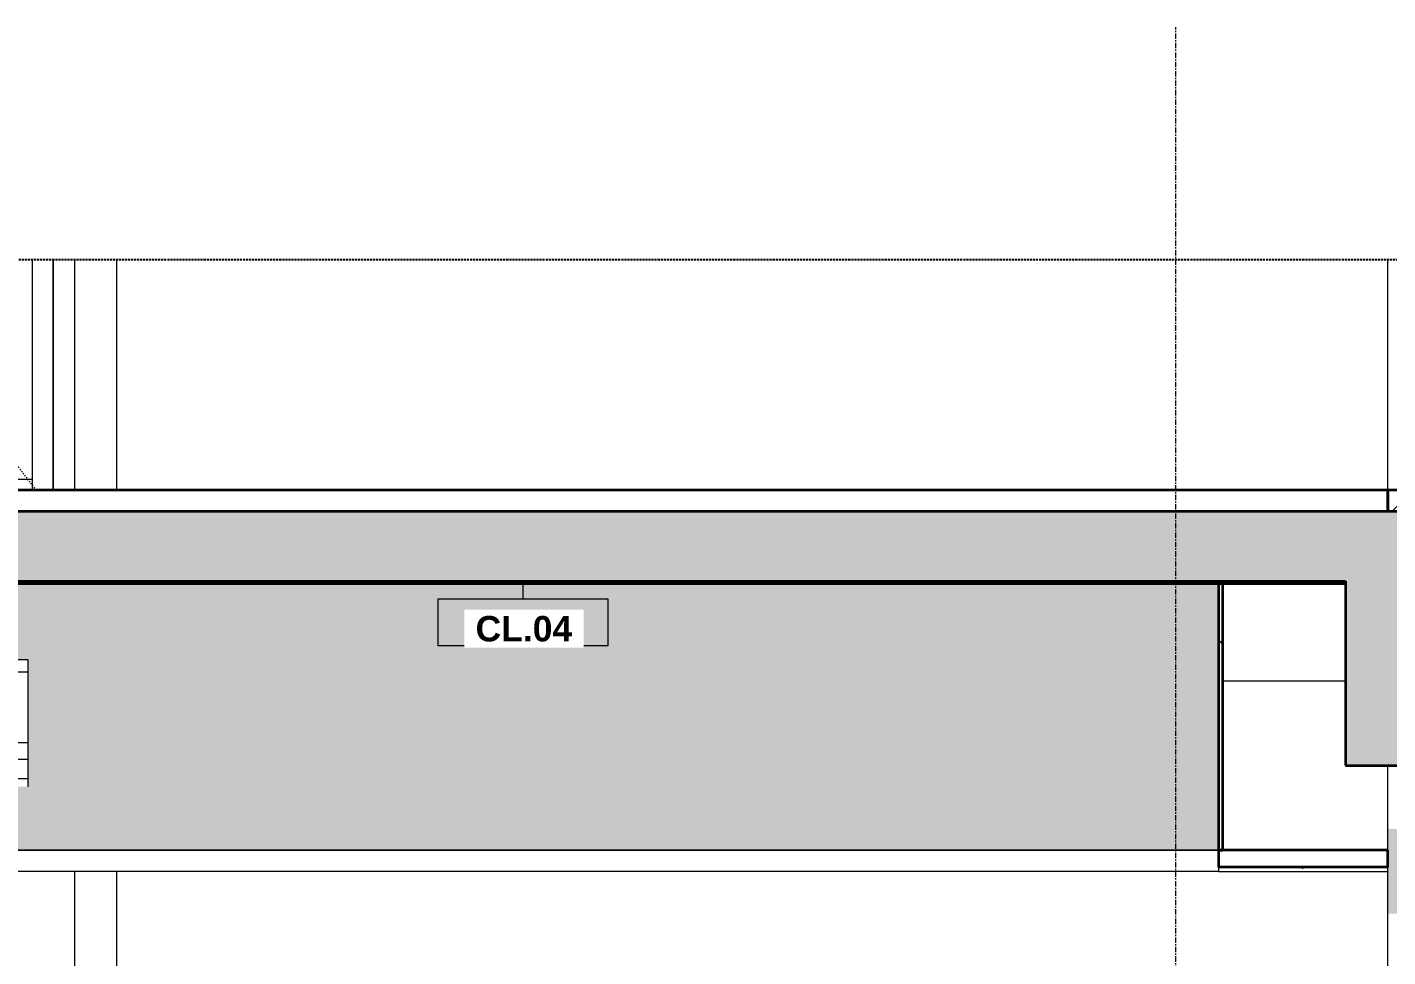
# Model space of a CAD drawing. Header units: millimetres. Extents: x 42054 to 236235, y 253 to 78637.
# Drawn here: x 64682 to 67893, y 4498 to 6693 of the extents above; entities that cross this region are included whole.
import ezdxf

# ---------------------------------------------------------------- set-up
doc = ezdxf.new("R2010")
doc.units = ezdxf.units.MM
for name, pattern in [('Centre', [31.75, 6.35, -4.7625, 15.875, -4.7625]), ('Dash', [6, 3, -3]), ('Grid Line', [22.225, 12.7, -3.175, 3.175, -3.175]), ('Hidden', [7.14375, 4.7625, -2.38125]), ('IMPORT-CENTER _2_', [40.64, 25.4, -5.08, 5.08, -5.08])]:
    doc.linetypes.add(name, pattern=pattern)
for name, color, linetype, lineweight in [('0-4', 90, 'Continuous', 5), ('A-CLNG', 13, 'Continuous', 18), ('A-CLNG-1', 250, 'Continuous', 35), ('A-CLNG-2', 7, 'Continuous', 18), ('A-CLNG-FNSH-1', 7, 'Continuous', 18), ('A-CLNG-IDEN', 151, 'Continuous', 9), ('A-CLNG-PATT-1', 7, 'Continuous', 18), ('A-CLNG-PATT-2', 31, 'Continuous', 25), ('A-DETL-GENF', 92, 'Continuous', 18), ('A-DETL-GENF-4', 92, 'Hidden', 25), ('A-DETL-GENF-5', 9, 'Continuous', 18), ('A-DETL-GENF-HDLN-1', 7, 'Dash', 18), ('A-DETL-MEDM', 33, 'Continuous', 35), ('A-DOOR', 31, 'Continuous', 18), ('A-DOOR-1', 7, 'Continuous', 18), ('A-FLOR-FNSH-1', 250, 'Continuous', 35), ('A-FLOR-LEVL-2', 51, 'Centre', 9), ('A-FLOR-PATT-1', 253, 'Continuous', 18), ('A-WALL', 113, 'Continuous', 18), ('A-WALL-2', 250, 'Continuous', 35), ('A-WALL-3', 7, 'Continuous', 18), ('A-WALL-PATT-2', 111, 'Continuous', 18), ('G-IMPT', 8, 'Continuous', 18), ('G-IMPT-5', 8, 'IMPORT-CENTER _2_', 18), ('M-EQPM', 50, 'Continuous', 18), ('M-EQPM-1', 7, 'Continuous', 18), ('M-EQPM-3', 50, 'Continuous', 25), ('S-BEAM-1', 7, 'Continuous', 18), ('S-COLS-8', 7, 'Continuous', 18), ('S-GRID-1', 1, 'Grid Line', 9)]:
    doc.layers.add(name, color=color, linetype=linetype, lineweight=lineweight)
doc.styles.add('Arial_B_3', font='arialbd.ttf', dxfattribs={"height": 60})
pattern_1 = [(50, (49739.84, 15773.77), (364.368, -31.878), [38.1, -419.1]), (355, (49739.84, 15773.77), (-70.486, 382.113), [30.48, -335.28]), (100.451, (49770.2, 15771.12), (293.885, 350.233), [32.38, -356.18]), (46.184, (49739.84, 15875.38), (542.158, -84.086), [57.15, -628.65]), (96.636, (49785, 15868.37), (474.805, 494.855), [48.57, -534.27]), (351.184, (49739.84, 15875.4), (474.81, 494.85), [45.72, -502.92]), (21, (49790.64, 15849.98), (303.2285, -204.5305), [38.1, -419.1]), (326, (49790.64, 15849.98), (123.604, 368.376), [30.48, -335.28]), (71.451, (49815.9, 15832.93), (426.834, 163.843), [32.38, -356.18]), (37.5, (49739.84, 15773.77), (6.1766, 169.1102), [3.353, -327.863, 3.353, -337.007, -336.55]), (37.5, (49739.84, 15773.77), (6.1766, 169.1102), [-671.576, 3.353, -333.197]), (7.5, (49739.84, 15773.77), (133.639, 200.3615), [3.353, -190.703, 3.353, -320.243, -128.27]), (7.5, (49739.84, 15773.77), (133.639, 200.3615), [-517.652, 3.353, -124.917]), (327.5, (49626.55, 15773.77), (271.1818, -11.4584), [3.353, -123.647, 3.353, -392.887, -525.78]), (327.5, (49626.55, 15773.77), (271.1818, -11.4584), [-523.24, 3.353, -522.427]), (317.5, (49575.75, 15773.77), (296.2585, 50.853), [3.353, -161.747, 3.353, -259.791, -373.38]), (317.5, (49575.75, 15773.77), (296.2585, 50.853), [-428.244, 3.353, -370.027]), (45, (49739.84, 15773.77), (-125.7236, 125.7236), []), (45, (49739.84, 15964.27), (-125.7236, 125.7236), [])]
pattern_2 = [(0, (49739.84, 15773.77), (406.4, 101.6), [16.764, -288.036, 16.764, -288.036, -1625.6]), (0, (49739.84, 15773.77), (406.4, 101.6), [-609.6, 16.764, -592.836, 16.764, -288.036, -711.2]), (0, (49739.84, 15773.77), (406.4, 101.6), [-1524, 16.764, -186.436, 16.764, -491.236]), (120, (49892.24, 15824.58), (-291.1882, 301.1527), [16.764, -288.036, 16.764, -1913.636]), (120, (49892.24, 15824.58), (-291.1882, 301.1527), [-321.564, -288.036, 16.764, -592.836, -1016]), (120, (49892.24, 15824.58), (-291.1882, 301.1527), [-1219.2, 16.764, -288.036, 16.764, -694.436]), (120, (49892.24, 15824.58), (-291.1882, 301.1527), [-1540.764, -186.436, 16.764, -491.236]), (240, (49943.04, 16027.77), (-115.2118, -402.7527), [16.764, -288.036, 16.764, -1913.636]), (240, (49943.04, 16027.77), (-115.2118, -402.7527), [-321.564, -288.036, 16.764, -592.836, -1016]), (240, (49943.04, 16027.77), (-115.2118, -402.7527), [-1219.2, 16.764, -288.036, 16.764, -694.436]), (240, (49943.04, 16027.77), (-115.2118, -402.7527), [-1540.764, -186.436, 16.764, -491.236])]

# ---------------------------------------------------------------- blocks, each defined once
blk = doc.blocks.new('NCV_TKTC_KET CAU_rvt-2-TKCS_CĂN HỘ LOẠI 1A - MẶT CẮT 1')
at = {"layer": 'A-FLOR-PATT-1'}
h = blk.add_hatch(dxfattribs=at)
h.set_pattern_fill('FP_3', color=256, style=0, pattern_type=2)
h.set_pattern_definition(pattern_1)
h.paths.add_polyline_path([(52522.1, 5380), (53152.6, 5380), (53152.6, 5385), (49152.9, 5385), (49152.9, 5380), (51023.1, 5380)])
h.paths.add_polyline_path([(45052.6, 5380), (48952.9, 5380), (48952.9, 5385), (45052.6, 5385)])
h = blk.add_hatch(dxfattribs=at)
h.set_pattern_fill('FP_3', color=256, style=0, pattern_type=2)
h.set_pattern_definition(pattern_1)
h.paths.add_polyline_path([(52522.1, 5380), (53152.6, 5380), (53152.6, 5385), (49152.9, 5385), (49152.9, 5380), (51023.1, 5380)])
h.paths.add_polyline_path([(45052.6, 5380), (48952.9, 5380), (48952.9, 5385), (45052.6, 5385)])
at = {"layer": 'A-FLOR-FNSH-1'}
blk.add_line((49152.9, 5380), (53152.6, 5380), dxfattribs=at)
at = {"layer": 'S-BEAM-1'}
blk.add_line((52863, 5150), (53152.6, 5150), dxfattribs=at)
blk = doc.blocks.new('DOOR_CW_01 CANH MO-PANEL KINH - DIG_01-900x2200-CỬA NHÔM KÍNH-901226-TKCS_CĂN HỘ LOẠI 1A - MẶT CẮT 1')
at = {"layer": 'A-DETL-GENF-HDLN-1'}
blk.add_line((50062.6, 5600), (49646.7, 6144.4), dxfattribs=at)
at = {"layer": 'A-DOOR-1'}
for p, q in [((49202.6, 6144.4), (49202.6, 5600)), ((49252.6, 5600), (49252.6, 6144.4)), ((49367.6, 5826), (49367.6, 6144.4)), ((49382.6, 6144.4), (49382.6, 5841)), ((49922.6, 5841), (49922.6, 6144.4)), ((49937.6, 6144.4), (49937.6, 5826)), ((50052.6, 6144.4), (50052.6, 5600)), ((50102.6, 5600), (50102.6, 6144.4)), ((49937.6, 5826), (49367.6, 5826)), ((49382.6, 5841), (49922.6, 5841)), ((49252.6, 5626), (50052.6, 5626))]:
    blk.add_line(p, q, dxfattribs=at)
blk = doc.blocks.new('NCV_TKTC_TANG 2_rvt-2-TKCS_CĂN HỘ LOẠI 1A - MẶT CẮT 1')
at = {"layer": 'A-FLOR-FNSH-1'}
for p, q in [((53252.6, 5600), (44652.6, 5600)), ((53252.6, 5550), (53252.6, 5600))]:
    blk.add_line(p, q, dxfattribs=at)
at = {"layer": 'A-WALL-3'}
for p, q in [((50102.6, 6144.4), (50102.6, 5700)), ((50152.6, 6144.4), (50152.6, 5600)), ((50102.6, 5700), (50102.6, 5600))]:
    blk.add_line(p, q, dxfattribs=at)
at = {"layer": 'S-COLS-8'}
for p, q in [((50152.6, 6144.4), (50152.6, 5600)), ((50252.6, 5600), (50252.6, 6144.4))]:
    blk.add_line(p, q, dxfattribs=at)
at = {"layer": 'A-DOOR'}
blk.add_blockref('DOOR_CW_01 CANH MO-PANEL KINH - DIG_01-900x2200-CỬA NHÔM KÍNH-901226-TKCS_CĂN HỘ LOẠI 1A - MẶT CẮT 1', (0, 0), dxfattribs=at)
blk = doc.blocks.new('CL_01-VÁCH DỰNG THẠCH CAO CĂN HỘ LOẠI 1-6A - CL_01-VÁCH DỰNG THẠCH CAO CĂN HỘ LOẠI 1-6A-815473-TKCS_CĂN HỘ LOẠI 1A - MẶT CẮT 1')
at = {"layer": 'A-CLNG-PATT-1'}
h = blk.add_hatch(dxfattribs=at)
h.set_pattern_fill('FP_4', color=256, style=0, pattern_type=2)
h.set_pattern_definition(pattern_2)
h.paths.add_polyline_path([(52853, 4750), (52863, 4750), (52863, 5380), (52853, 5380), (52853, 5032.5)])
h.paths.add_polyline_path([(45452.6, 4750), (45452.6, 5380), (45442.6, 5380), (45442.6, 4750)])
at = {"layer": 'A-CLNG-PATT-2'}
h = blk.add_hatch(dxfattribs=at)
h.set_pattern_fill('FP_5', color=256, style=0, pattern_type=2)
h.set_pattern_definition([(0, (49739.84, 15773.775), (203.2, 50.8), [16.764, -135.636, 16.764, -135.636, -812.8]), (0, (49739.84, 15773.775), (203.2, 50.8), [-304.8, 16.764, -288.036, 16.764, -135.636, -355.6]), (0, (49739.84, 15773.775), (203.2, 50.8), [-762, 16.764, -84.836, 16.764, -237.236]), (120, (49816.04, 15799.175), (-145.5941, 150.57636), [16.764, -135.636, 16.764, -135.636, -812.8]), (120, (49816.04, 15799.175), (-145.5941, 150.57636), [-304.8, 16.764, -288.036, 16.764, -135.636, -355.6]), (120, (49816.04, 15799.175), (-145.5941, 150.57636), [-762, 16.764, -84.836, 16.764, -237.236]), (240, (49841.44, 15900.775), (-57.6059, -201.37636), [16.764, -135.636, 16.764, -948.436]), (240, (49841.44, 15900.775), (-57.6059, -201.37636), [-169.164, -135.636, 16.764, -288.036, -508]), (240, (49841.44, 15900.775), (-57.6059, -201.37636), [-609.6, 16.764, -135.636, 16.764, -338.836]), (240, (49841.44, 15900.775), (-57.6059, -201.37636), [-778.764, -84.836, 16.764, -237.236])])
h.paths.add_polyline_path([(45452.6, 4750), (52853, 4750), (52852.6, 5380), (49152.9, 5380), (49152.6, 5150), (48952.9, 5150), (48952.9, 5380), (45452.6, 5380)])
h.paths.add_polyline_path([(49263, 4900), (49243, 4900), (49243, 5200), (50043, 5200), (50043, 4900), (49524.1, 4900)])
at = {"layer": 'A-CLNG-1'}
for p, q in [((52863, 5380), (52853, 5380)), ((52853, 5380), (52853, 4750)), ((52863, 4750), (52863, 5380)), ((52853, 4750), (52863, 4750))]:
    blk.add_line(p, q, dxfattribs=at)
at = {"layer": 'A-CLNG-2'}
blk.add_line((52852.6, 4750), (45452.6, 4750), dxfattribs=at)
blk = doc.blocks.new('Air_Conditioner_on_wall_20381 - Air_Conditioner_on_wall_20381-807496-TKCS_CĂN HỘ LOẠI 1A - MẶT CẮT 1')
at = {"layer": 'M-EQPM-1'}
for p, q in [((49243, 5170), (49243, 5200)), ((49243, 5200), (50043, 5200)), ((50043, 5200), (50043, 5170)), ((49243, 5004.1), (49243, 5170)), ((50043, 5170), (49243, 5170)), ((50043, 5170), (50043, 5004.1)), ((49243, 4964.8), (49243, 5004.1)), ((49243, 5004.1), (50043, 5004.1)), ((50043, 5004.1), (50043, 4964.8)), ((49243, 4919.1), (49243, 4964.8)), ((49243, 4964.8), (49263, 4964.8)), ((49263, 4964.8), (49931, 4964.8)), ((49263, 4919.1), (49263, 4964.8)), ((49931, 4964.8), (50043, 4964.8)), ((49931, 4964.8), (49931, 4919.1)), ((50043, 4964.8), (50043, 4919.1)), ((49243, 4900), (49243, 4919.1)), ((49243, 4919.1), (49263, 4919.1)), ((49931, 4919.1), (49263, 4919.1)), ((49931, 4919.1), (50043, 4919.1)), ((50043, 4919.1), (50043, 4900)), ((49313, 4900), (49343, 4900)), ((49372.9, 4900), (49343, 4900)), ((49513, 4900), (49543, 4900)), ((49572.9, 4900), (49543, 4900)), ((49713, 4900), (49743, 4900)), ((49772.9, 4900), (49743, 4900)), ((49913, 4900), (49943, 4900)), ((49972.9, 4900), (49943, 4900))]:
    blk.add_line(p, q, dxfattribs=at)
blk = doc.blocks.new('NCV_TKTC_TANG 1_rvt-2-TKCS_CĂN HỘ LOẠI 1A - MẶT CẮT 1')
at = {"layer": 'A-CLNG-PATT-1'}
h = blk.add_hatch(dxfattribs=at)
h.set_pattern_fill('FP_4', color=256, style=0, pattern_type=2)
h.set_pattern_definition(pattern_2)
h.paths.add_polyline_path([(52853, 4700), (53252.6, 4700), (53252.6, 4710), (52852.6, 4710), (52852.6, 4700)])
h.paths.add_polyline_path([(45027.1, 4700), (45452.6, 4700), (45452.6, 4710), (44652.6, 4710), (44652.6, 4700)])
at = {"layer": 'A-CLNG-1'}
for p, q in [((49152.9, 5380), (52852.6, 5380)), ((52852.6, 5380), (52852.6, 5385)), ((53252.6, 4750), (52852.6, 4750)), ((52852.6, 4750), (52852.6, 4710)), ((53252.6, 4710), (53252.6, 4750)), ((53252.6, 4710), (52852.6, 4710))]:
    blk.add_line(p, q, dxfattribs=at)
at = {"layer": 'A-CLNG-2'}
for p, q in [((45452.6, 4750), (52852.6, 4750)), ((52852.6, 4700), (45452.6, 4700))]:
    blk.add_line(p, q, dxfattribs=at)
at = {"layer": 'A-CLNG-FNSH-1'}
for p, q in [((52852.6, 4710), (52852.6, 4700)), ((52852.6, 4700), (53252.6, 4700)), ((53252.6, 4700), (53252.6, 4710))]:
    blk.add_line(p, q, dxfattribs=at)
at = {"layer": 'A-WALL-3'}
for p, q in [((53252.6, 4750), (53252.6, 4950)), ((50152.6, 4700), (50152.6, 2200)), ((53252.6, 2200), (53252.6, 4700))]:
    blk.add_line(p, q, dxfattribs=at)
at = {"layer": 'S-COLS-8'}
for p, q in [((50152.6, 4700), (50152.6, 2200)), ((50252.6, 2200), (50252.6, 4700))]:
    blk.add_line(p, q, dxfattribs=at)
at = {"layer": 'A-CLNG'}
blk.add_blockref('CL_01-VÁCH DỰNG THẠCH CAO CĂN HỘ LOẠI 1-6A - CL_01-VÁCH DỰNG THẠCH CAO CĂN HỘ LOẠI 1-6A-815473-TKCS_CĂN HỘ LOẠI 1A - MẶT CẮT 1', (0, 0), dxfattribs=at)
at = {"layer": 'M-EQPM'}
blk.add_blockref('Air_Conditioner_on_wall_20381 - Air_Conditioner_on_wall_20381-807496-TKCS_CĂN HỘ LOẠI 1A - MẶT CẮT 1', (0, 0), dxfattribs=at)
blk = doc.blocks.new('TKTC_XREF_251221_MB TANG 2-7 - TKTC_XREF_260130_MB TANG 2-5_dwg_THU NUOC - THU NUOC-444531-TKCS_MB TẦNG 1-4746810-TKCS_CĂN HỘ LOẠI 1A - MẶT CẮT 1')
at = {"layer": 'G-IMPT'}
for p, q in [((52953.5, 5600), (53103.5, 5600)), ((53103.5, 5600), (52953.5, 5600)), ((52978.5, 5600), (53078.5, 5600)), ((53078.5, 5600), (52978.5, 5600)), ((52983.5, 5600), (53073.5, 5600)), ((53073.5, 5600), (52983.5, 5600)), ((53073.5, 5600), (52983.5, 5600)), ((52983.5, 5600), (53073.5, 5600)), ((52996.4, 5600), (52996.4, 5600)), ((52996.4, 5600), (52996.4, 5600)), ((52996.4, 5600), (52996.4, 5600)), ((52996.4, 5600), (53020.5, 5600)), ((53020.5, 5600), (52996.4, 5600)), ((52996.4, 5600), (53060.6, 5600)), ((53060.6, 5600), (52996.4, 5600)), ((52996.4, 5600), (53060.6, 5600)), ((53060.6, 5600), (52996.4, 5600)), ((53008.8, 5600), (53008.8, 5600)), ((53008.8, 5600), (53008.8, 5600)), ((53008.8, 5600), (53048.3, 5600)), ((53048.3, 5600), (53008.8, 5600)), ((53008.8, 5600), (53048.3, 5600)), ((53048.3, 5600), (53008.8, 5600)), ((53018.7, 5600), (53018.7, 5600)), ((53018.7, 5600), (53018.7, 5600)), ((53018.7, 5600), (53038.3, 5600)), ((53038.3, 5600), (53018.7, 5600)), ((53018.7, 5600), (53038.3, 5600)), ((53038.3, 5600), (53018.7, 5600)), ((53060.6, 5600), (53036.5, 5600)), ((53036.5, 5600), (53060.6, 5600)), ((53038.3, 5600), (53038.3, 5600)), ((53038.3, 5600), (53038.3, 5600)), ((53048.3, 5600), (53048.3, 5600)), ((53048.3, 5600), (53048.3, 5600)), ((53060.6, 5600), (53060.6, 5600)), ((53060.6, 5600), (53060.6, 5600)), ((53060.6, 5600), (53060.6, 5600))]:
    blk.add_line(p, q, dxfattribs=at)
blk = doc.blocks.new('TKTC_XREF_251221_MB TANG 2-7 - TKTC_XREF_260130_MB TANG 2-5_dwg_$cc-V31-TKCS_CĂN HỘ LOẠI 1A - MẶT CẮT 1')
at = {"layer": 'G-IMPT-5'}
for p, q in [((44805.9, 5600), (44684.8, 5600)), ((44745, 5600), (44745.7, 5600))]:
    blk.add_line(p, q, dxfattribs=at)
at = {"layer": 'M-EQPM'}
for p, q in [((44700.3, 5600), (44700.3, 5600)), ((44745.3, 5600), (44745.1, 5600)), ((44745.1, 5600), (44745.6, 5600)), ((44745.6, 5600), (44745.3, 5600))]:
    blk.add_line(p, q, dxfattribs=at)
blk = doc.blocks.new('TKTC_XREF_251221_MB TANG 2-7 - TKTC_XREF_260130_MB TANG 2-5_dwg_CUM U_DN100-V32-TKCS_CĂN HỘ LOẠI 1A - MẶT CẮT 1')
at = {"layer": 'G-IMPT'}
for p, q in [((44681.3, 5600), (44682.1, 5600)), ((44682.1, 5600), (44681.3, 5600)), ((44681.3, 5600), (44681.3, 5600)), ((44681.4, 5600), (44682.2, 5600)), ((44682.2, 5600), (44681.4, 5600)), ((44681.4, 5600), (44681.4, 5600)), ((44683.3, 5600), (44683.3, 5600)), ((44683.4, 5600), (44683.4, 5600)), ((44684.8, 5600), (44684.8, 5600)), ((44684.9, 5600), (44684.9, 5600)), ((44686.4, 5600), (44686.4, 5600)), ((44686.5, 5600), (44686.5, 5600)), ((44687.1, 5600), (44687.1, 5600)), ((44687.1, 5600), (44687.1, 5600)), ((44687.1, 5600), (44687.1, 5600)), ((44690.9, 5600), (44687.1, 5600)), ((44690.9, 5600), (44687.1, 5600)), ((44687.2, 5600), (44687.2, 5600)), ((44687.2, 5600), (44687.3, 5600)), ((44691, 5600), (44687.2, 5600)), ((44687.3, 5600), (44687.3, 5600)), ((44691, 5600), (44687.3, 5600)), ((44692.4, 5600), (44743.7, 5600)), ((44692.6, 5600), (44743.9, 5600)), ((44743.9, 5600), (44743.7, 5600)), ((44743.9, 5600), (44743.7, 5600)), ((44743.9, 5600), (44743.8, 5600))]:
    blk.add_line(p, q, dxfattribs=at)
at = {"layer": 'G-IMPT', "flags": 128}
for points in [[(44686.4, 5600), (44682.1, 5600), (44682.1, 5600), (44686.4, 5600)], [(44686.5, 5600), (44682.2, 5600), (44682.2, 5600), (44686.5, 5600)], [(44687.1, 5600), (44690.9, 5600), (44690.9, 5600), (44687.1, 5600)], [(44687.3, 5600), (44691, 5600), (44691, 5600), (44687.2, 5600)], [(44690.9, 5600), (44690.9, 5600), (44692.4, 5600), (44692.4, 5600), (44690.9, 5600), (44690.9, 5600)], [(44691, 5600), (44691, 5600), (44692.5, 5600), (44692.6, 5600), (44691, 5600), (44691, 5600)], [(44692.4, 5600), (44743.7, 5600), (44743.8, 5600)], [(44692.6, 5600), (44743.9, 5600), (44743.9, 5600)]]:
    blk.add_lwpolyline(points, dxfattribs=at)
blk = doc.blocks.new('TKTC_XREF_251221_MB TANG 2-7 - TKTC_XREF_260130_MB TANG 2-5_dwg_$cc-V33-TKCS_CĂN HỘ LOẠI 1A - MẶT CẮT 1')
at = {"layer": 'G-IMPT-5'}
for p, q in [((53006, 5600), (52884.9, 5600)), ((52945, 5600), (52945.8, 5600))]:
    blk.add_line(p, q, dxfattribs=at)
at = {"layer": 'M-EQPM'}
for p, q in [((52900.4, 5600), (52900.4, 5600)), ((52945.4, 5600), (52945.1, 5600)), ((52945.1, 5600), (52945.7, 5600)), ((52945.7, 5600), (52945.4, 5600))]:
    blk.add_line(p, q, dxfattribs=at)
blk = doc.blocks.new('TKTC_XREF_251221_MB TANG 2-7 - TKTC_XREF_260130_MB TANG 2-5_dwg_CUM U_DN100-V34-TKCS_CĂN HỘ LOẠI 1A - MẶT CẮT 1')
at = {"layer": 'G-IMPT'}
for p, q in [((52881.4, 5600), (52882.2, 5600)), ((52882.2, 5600), (52881.4, 5600)), ((52881.4, 5600), (52882.2, 5600)), ((52882.2, 5600), (52881.4, 5600)), ((52886.5, 5600), (52882.2, 5600)), ((52882.2, 5600), (52886.5, 5600)), ((52886.5, 5600), (52882.2, 5600)), ((52882.2, 5600), (52886.5, 5600)), ((52887.3, 5600), (52887.3, 5600)), ((52887.3, 5600), (52887.3, 5600)), ((52887.3, 5600), (52891, 5600)), ((52891, 5600), (52887.3, 5600)), ((52891, 5600), (52887.3, 5600)), ((52891, 5600), (52887.3, 5600)), ((52887.3, 5600), (52891, 5600)), ((52891, 5600), (52887.3, 5600)), ((52891, 5600), (52887.3, 5600)), ((52891, 5600), (52887.3, 5600)), ((52891, 5600), (52892.6, 5600)), ((52892.6, 5600), (52891, 5600)), ((52891, 5600), (52892.6, 5600)), ((52892.6, 5600), (52891, 5600)), ((52892.6, 5600), (52943.9, 5600)), ((52892.6, 5600), (52943.9, 5600)), ((52892.6, 5600), (52943.9, 5600)), ((52892.6, 5600), (52943.9, 5600)), ((52943.9, 5600), (52990.8, 5600)), ((52990.8, 5600), (52943.9, 5600)), ((52943.9, 5600), (52943.9, 5600)), ((52943.9, 5600), (52997, 5600)), ((52997, 5600), (52943.9, 5600))]:
    blk.add_line(p, q, dxfattribs=at)
blk = doc.blocks.new('TKTC_XREF_251221_MB TANG 2-7 - TKTC_XREF_260130_MB TANG 2-5_dwg_$cc-4746798-TKCS_CĂN HỘ LOẠI 1A - MẶT CẮT 1')
at = {"layer": 'G-IMPT-5'}
for p, q in [((52753.2, 5600), (52632.1, 5600)), ((52693, 5600), (52692.2, 5600))]:
    blk.add_line(p, q, dxfattribs=at)
at = {"layer": 'M-EQPM'}
for p, q in [((52737.6, 5600), (52647.6, 5600)), ((52647.6, 5600), (52692.6, 5600)), ((52692.3, 5600), (52692.3, 5600)), ((52692.6, 5600), (52737.6, 5600))]:
    blk.add_line(p, q, dxfattribs=at)
blk = doc.blocks.new('TKTC_XREF_251221_MB TANG 2-7 - TKTC_XREF_260130_MB TANG 2-5_dwg_CUM U_DN100-V35-TKCS_CĂN HỘ LOẠI 1A - MẶT CẮT 1')
at = {"layer": 'G-IMPT'}
for p, q in [((52638.5, 5600), (52637, 5600)), ((52637, 5600), (52649.1, 5600)), ((52638.5, 5600), (52640.8, 5600)), ((52647.6, 5600), (52638.5, 5600)), ((52639.6, 5600), (52646.5, 5600)), ((52748.8, 5600), (52639.9, 5600)), ((52640.8, 5600), (52645.3, 5600)), ((52641, 5600), (52641.8, 5600)), ((52641, 5600), (52645.1, 5600)), ((52641.8, 5600), (52644.3, 5600)), ((52641.8, 5600), (52644.3, 5600)), ((52641.8, 5600), (52644.3, 5600)), ((52644.3, 5600), (52645.1, 5600)), ((52645.3, 5600), (52647.6, 5600)), ((52742.5, 5600), (52646.2, 5600)), ((52646.2, 5600), (52649.4, 5600)), ((52649.1, 5600), (52647.6, 5600)), ((52739.4, 5600), (52649.4, 5600)), ((52742.5, 5600), (52739.4, 5600)), ((52741.1, 5600), (52739.6, 5600)), ((52739.6, 5600), (52751.7, 5600)), ((52741.1, 5600), (52743.4, 5600)), ((52750.2, 5600), (52741.1, 5600)), ((52742.3, 5600), (52749.1, 5600)), ((52743.4, 5600), (52747.9, 5600)), ((52743.7, 5600), (52744.4, 5600)), ((52743.7, 5600), (52747.7, 5600)), ((52744.4, 5600), (52746.9, 5600)), ((52744.4, 5600), (52746.9, 5600)), ((52744.4, 5600), (52746.9, 5600)), ((52746.9, 5600), (52747.7, 5600)), ((52747.9, 5600), (52750.2, 5600)), ((52751.7, 5600), (52750.2, 5600))]:
    blk.add_line(p, q, dxfattribs=at)
blk = doc.blocks.new('TKTC_XREF_251221_MB TANG 2-7 - TKTC_XREF_251221_MB TANG 2-7-2039446-TKCS_CĂN HỘ LOẠI 1A - MẶT CẮT 1')
at = {"layer": 'M-EQPM'}
for p, q in [((52635, 5600), (52754.6, 5600)), ((52752.6, 5600), (52636.8, 5600)), ((52636.8, 5600), (52752.6, 5600)), ((52754.6, 5600), (52636.8, 5600)), ((52852.6, 5600), (52892.4, 5600)), ((52892.4, 5600), (52852.6, 5600)), ((52852.6, 5600), (52892.6, 5600)), ((52892.6, 5600), (52852.6, 5600)), ((52892.6, 5600), (53012.4, 5600)), ((53012.4, 5600), (52892.6, 5600)), ((52892.6, 5600), (53012.6, 5600)), ((53012.6, 5600), (52892.6, 5600))]:
    blk.add_line(p, q, dxfattribs=at)
at = {"layer": 'M-EQPM-3'}
for p, q in [((48852.6, 5600), (54452.6, 5600)), ((52927.6, 5600), (48852.6, 5600)), ((49452.6, 5600), (52927.6, 5600)), ((52927.6, 5600), (54452.6, 5600)), ((54452.6, 5600), (52927.6, 5600))]:
    blk.add_line(p, q, dxfattribs=at)
for name, p in [('TKTC_XREF_251221_MB TANG 2-7 - TKTC_XREF_260130_MB TANG 2-5_dwg_$cc-4746798-TKCS_CĂN HỘ LOẠI 1A - MẶT CẮT 1', (0, 0)), ('TKTC_XREF_251221_MB TANG 2-7 - TKTC_XREF_260130_MB TANG 2-5_dwg_CUM U_DN100-V35-TKCS_CĂN HỘ LOẠI 1A - MẶT CẮT 1', (0, 0)), ('TKTC_XREF_251221_MB TANG 2-7 - TKTC_XREF_260130_MB TANG 2-5_dwg_CUM U_DN100-V32-TKCS_CĂN HỘ LOẠI 1A - MẶT CẮT 1', (8200, 0)), ('TKTC_XREF_251221_MB TANG 2-7 - TKTC_XREF_260130_MB TANG 2-5_dwg_CUM U_DN100-V34-TKCS_CĂN HỘ LOẠI 1A - MẶT CẮT 1', (0, 0)), ('TKTC_XREF_251221_MB TANG 2-7 - TKTC_XREF_260130_MB TANG 2-5_dwg_$cc-V31-TKCS_CĂN HỘ LOẠI 1A - MẶT CẮT 1', (8200, 0)), ('TKTC_XREF_251221_MB TANG 2-7 - TKTC_XREF_260130_MB TANG 2-5_dwg_$cc-V33-TKCS_CĂN HỘ LOẠI 1A - MẶT CẮT 1', (0, 0)), ('TKTC_XREF_251221_MB TANG 2-7 - TKTC_XREF_260130_MB TANG 2-5_dwg_THU NUOC - THU NUOC-444531-TKCS_MB TẦNG 1-4746810-TKCS_CĂN HỘ LOẠI 1A - MẶT CẮT 1', (0, 0))]:
    blk.add_blockref(name, p)
blk = doc.blocks.new('BORDER VIEW - BORDER VIEW-3681073-TKCS_CĂN HỘ LOẠI 1A - MẶT CẮT 1')
at = {"layer": 'A-DETL-GENF-4'}
blk.add_line((44292.6, 6144.4), (55018, 6144.4), dxfattribs=at)
blk = doc.blocks.new('M_Ceiling Tag w Height - M_Ceiling Tag-4076437-TKCS_CĂN HỘ LOẠI 1A - MẶT CẮT 1')
at = {"layer": 'A-CLNG-IDEN'}
for p, q in [((51010.2, 5343.8), (51010.2, 5232.6)), ((51010.2, 5343.8), (51411.4, 5343.8)), ((51411.4, 5343.8), (51411.4, 5232.6)), ((51411.4, 5232.6), (51010.2, 5232.6))]:
    blk.add_line(p, q, dxfattribs=at)

msp = doc.modelspace()

# ---------------------------------------------------------------- hatches: boundary and pattern name
at = {"layer": 'A-DETL-GENF-5'}
h = msp.add_hatch(dxfattribs=at)
h.set_pattern_fill('FP_3', color=256, style=0, pattern_type=2)
h.set_pattern_definition([(50, (64380.4, 15773.77), (364.368, -31.8783), [38.1, -419.1]), (355, (64380.4, 15773.77), (-70.486, 382.113), [30.48, -335.28]), (100.451, (64410.76, 15771.12), (293.885, 350.233), [32.38, -356.18]), (46.184, (64380.4, 15875.38), (542.158, -84.086), [57.15, -628.65]), (96.636, (64425.6, 15868.37), (474.805, 494.855), [48.57, -534.27]), (351.184, (64380.4, 15875.4), (474.81, 494.85), [45.72, -502.92]), (21, (64431.2, 15849.98), (303.2285, -204.5305), [38.1, -419.1]), (326, (64431.2, 15849.98), (123.604, 368.376), [30.48, -335.28]), (71.451, (64456.47, 15832.93), (426.834, 163.843), [32.38, -356.18]), (37.5, (64380.4, 15773.77), (6.1766, 169.1102), [3.353, -327.863, 3.353, -337.007, -336.55]), (37.5, (64380.4, 15773.77), (6.1766, 169.1102), [-671.576, 3.353, -333.197]), (7.5, (64380.4, 15773.77), (133.6389, 200.3615), [3.353, -190.703, 3.353, -320.243, -128.27]), (7.5, (64380.4, 15773.77), (133.6389, 200.3615), [-517.652, 3.353, -124.917]), (327.5, (64267.12, 15773.77), (271.1818, -11.4584), [3.353, -123.647, 3.353, -392.887, -525.78]), (327.5, (64267.12, 15773.77), (271.1818, -11.4584), [-523.24, 3.353, -522.427]), (317.5, (64216.32, 15773.77), (296.2585, 50.853), [3.353, -161.747, 3.353, -259.791, -373.38]), (317.5, (64216.32, 15773.77), (296.2585, 50.853), [-428.244, 3.353, -370.027]), (45, (64380.4, 15773.77), (-125.7236, 125.7236), []), (45, (64380.4, 15964.27), (-125.7236, 125.7236), [])])
h.paths.add_polyline_path([(67893.2, 1550), (68093.2, 1550), (68093.2, 1925), (69093.1, 1925), (69093.1, 1700), (69293.2, 1700), (69293.1, 2300), (69093.1, 2300), (69093.1, 2100), (68093.2, 2100), (68093.2, 2150), (58783.1, 2150), (58783.1, 1960), (59093.2, 1960), (59093.2, 1550), (59693.2, 1550), (59693.2, 1980), (63593.5, 1980), (63593.5, 1750), (63793.5, 1750), (63793.5, 1980), (67793.2, 1980), (67793.2, 1550)])
h.paths.add_polyline_path([(59093.1, 4400), (59293.1, 4400), (59293.1, 4600), (59093.1, 4600)])
h.paths.add_polyline_path([(68093.2, 4600), (68093.2, 4800), (67893.2, 4800), (67893.2, 4600)])
h.paths.add_polyline_path([(59293.1, 4950), (59693.2, 4950), (59693.2, 5385), (63593.5, 5385), (63593.5, 5150), (63793.5, 5150), (63793.5, 5385), (67793.2, 5385), (67793.2, 4950), (68093.2, 4950), (68093.2, 5335), (69093.2, 5335), (69093.2, 5100), (69293.2, 5100), (69293.1, 5700), (69093.1, 5700), (69093.1, 5500), (68093.2, 5500), (68093.1, 5550), (58783.1, 5550), (58783.1, 5360), (59093.2, 5360), (59093.2, 4950), (59183.1, 4950)])
at = {"layer": 'A-WALL-PATT-2'}
h = msp.add_hatch(dxfattribs=at)
h.set_pattern_fill('FP_6', color=256, style=0, pattern_type=2)
h.set_pattern_definition([(45, (64380.4, 15773.775), (-28.28427, 28.28427), [])])
h.paths.add_polyline_path([(67912.2, 5550), (68093.1, 5550), (68093.1, 5600), (67893.1, 5600), (67893.1, 5550)])

# ---------------------------------------------------------------- linework, layer by layer
at = {"layer": 'A-CLNG-IDEN'}
msp.add_line((65851.4, 5379.5), (65851.4, 5343.8), dxfattribs=at)
at = {"layer": 'A-DETL-MEDM'}
for p, q in [((68093.2, 5550), (58783.1, 5550)), ((63793.5, 5385), (67793.2, 5385)), ((67793.2, 5385), (67793.2, 4950)), ((67793.2, 4950), (68093.2, 4950))]:
    msp.add_line(p, q, dxfattribs=at)
at = {"layer": 'A-FLOR-LEVL-2'}
msp.add_line((58431.7, 5600), (70331.8, 5600), dxfattribs=at)
at = {"layer": 'A-WALL'}
msp.add_line((67893.1, 5600), (67893.1, 6144.4), dxfattribs=at)
at = {"layer": 'A-WALL-2'}
for p, q in [((67893.1, 5600), (67893.1, 5550)), ((68093.1, 5600), (67893.1, 5600))]:
    msp.add_line(p, q, dxfattribs=at)
at = {"layer": 'S-GRID-1'}
for p, q in [((67393.1, 5443.3), (67393.1, 6693.3)), ((67393.1, 1953.1), (67393.1, 5443.3))]:
    msp.add_line(p, q, dxfattribs=at)

# ---------------------------------------------------------------- block references
at = {"layer": '0-4'}
for name in ['NCV_TKTC_KET CAU_rvt-2-TKCS_CĂN HỘ LOẠI 1A - MẶT CẮT 1', 'NCV_TKTC_TANG 2_rvt-2-TKCS_CĂN HỘ LOẠI 1A - MẶT CẮT 1', 'NCV_TKTC_TANG 1_rvt-2-TKCS_CĂN HỘ LOẠI 1A - MẶT CẮT 1']:
    msp.add_blockref(name, (14640.6, 0), dxfattribs=at)
at = {"layer": 'A-CLNG-IDEN'}
msp.add_blockref('M_Ceiling Tag w Height - M_Ceiling Tag-4076437-TKCS_CĂN HỘ LOẠI 1A - MẶT CẮT 1', (14640.6, 0), dxfattribs=at)
at = {"layer": 'A-DETL-GENF'}
msp.add_blockref('BORDER VIEW - BORDER VIEW-3681073-TKCS_CĂN HỘ LOẠI 1A - MẶT CẮT 1', (14640.6, 0), dxfattribs=at)
at = {"layer": 'M-EQPM'}
msp.add_blockref('TKTC_XREF_251221_MB TANG 2-7 - TKTC_XREF_251221_MB TANG 2-7-2039446-TKCS_CĂN HỘ LOẠI 1A - MẶT CẮT 1', (14640.6, 0), dxfattribs=at)

# ---------------------------------------------------------------- next in the draw order: texts
at = {"layer": 'A-CLNG-IDEN', "insert": (65854.1, 5272.6), "char_height": 60, "width": 251.5, "attachment_point": 5, "line_spacing_factor": 0.936439, "style": 'Arial_B_3', "bg_fill": 3, "box_fill_scale": 1.25, "bg_fill_color": 256, "bg_fill_true_color": 13158600, "bg_fill_transparency": 0}
msp.add_mtext('\\pt634.9998,1270.0002,1905,2539.9998,3175.0002,3810,4444.9998,5080.0002,5715,6349.9998,6985.0002,7620,8254.9998,8890.0002,9525,10159.9998,10795.0002,11430,12064.9998,12700.0002,13335,13969.9998,14605.0002,15240,15874.9998,16510.0002,17145,17779.9998,18415.0002,19050,19684.9998,20320.0002;CL.04', dxfattribs=at)

doc.saveas('drawing.dxf')
